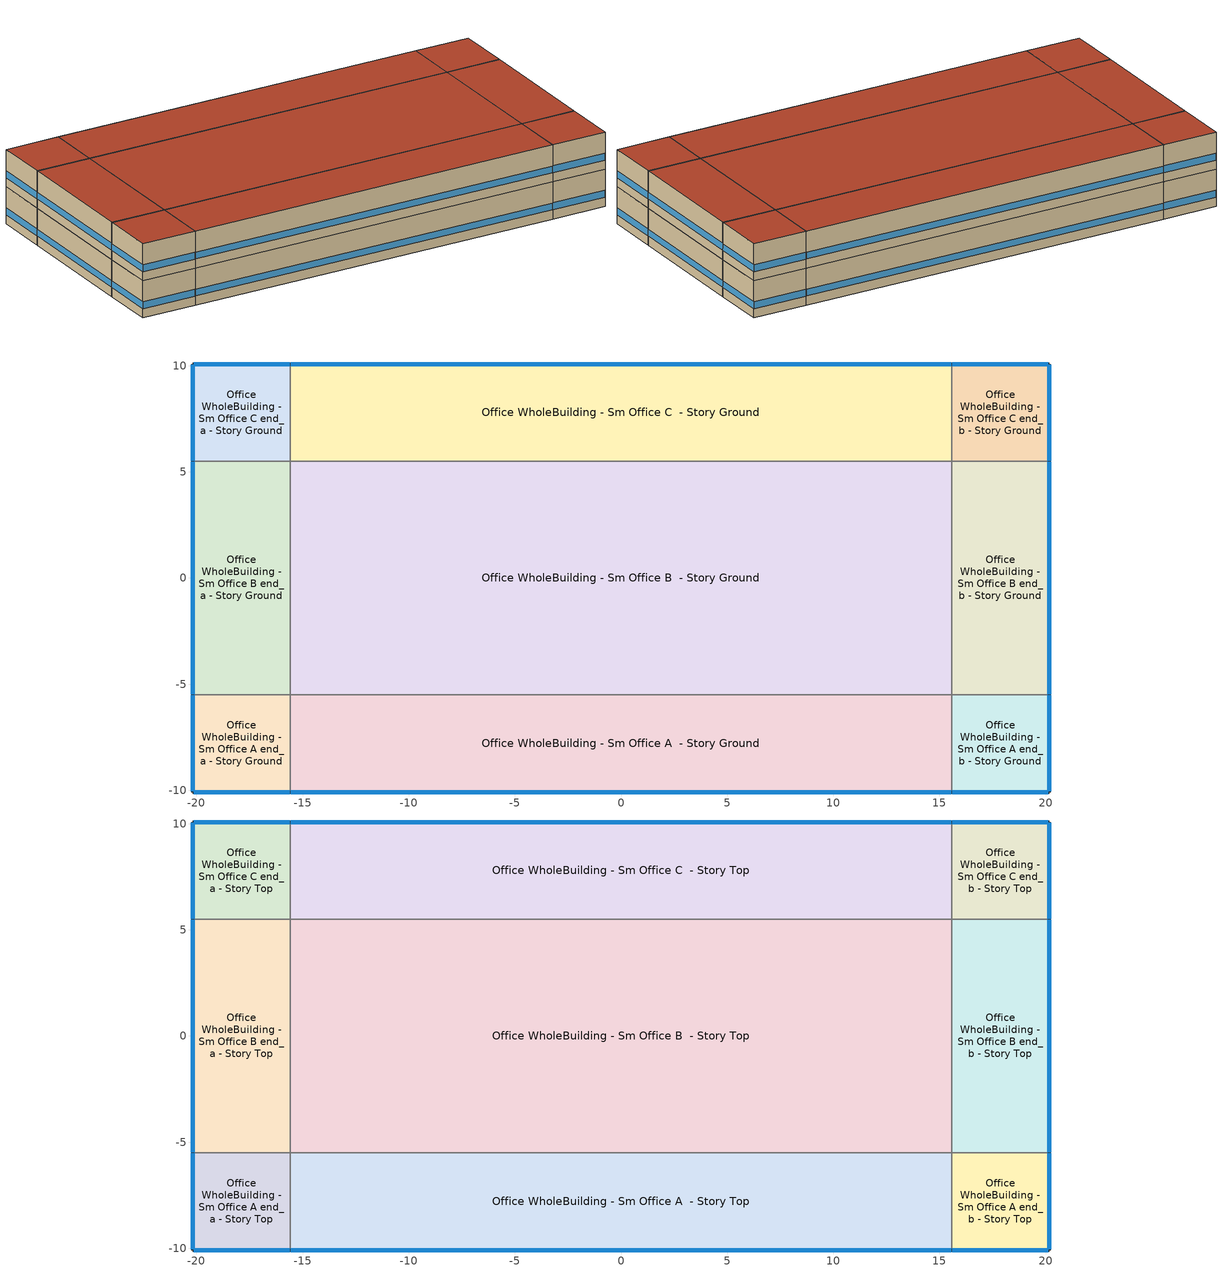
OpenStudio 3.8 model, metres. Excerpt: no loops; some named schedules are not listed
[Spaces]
Office WholeBuilding - Sm Office A end_a - Story Ground
 floor ground (Foundation F 126 Perim 914 Area 209): -20.16,-10.08 -20.16,-5.51 -15.59,-5.51 -15.59,-10.08 z0
 wall outside: -20.16,-5.51 -20.16,-10.08 -15.59,-10.08 z0:3.05
 wall to Office WholeBuilding - Sm Office B end_a - Story Ground: -15.59,-5.51 -20.16,-5.51 z0:3.05
 wall to Office WholeBuilding - Sm Office A  - Story Ground: -15.59,-10.08 -15.59,-5.51 z0:3.05
 window (Window U-0.91 SHGC 0.53): -20.16,-5.53 -20.16,-10.05 / -20.14,-10.08 -15.61,-10.08 z0.76:1.32
 ceiling adiabatic (Typical Interior Ceiling): -15.59,-10.08 -15.59,-5.51 -20.16,-5.51 -20.16,-10.08 z3.05
Office WholeBuilding - Sm Office B end_a - Story Ground
 floor ground (Foundation F 126 Perim 1102 Area 5037): -20.16,-5.51 -20.16,5.51 -15.59,5.51 -15.59,-5.51 z0
 wall outside: -20.16,5.51 -20.16,-5.51 z0:3.05
 wall to Office WholeBuilding - Sm Office C end_a - Story Ground: -15.59,5.51 -20.16,5.51 z0:3.05
 wall to Office WholeBuilding - Sm Office B  - Story Ground: -15.59,-5.51 -15.59,5.51 z0:3.05
 window (Window U-0.91 SHGC 0.53): -20.16,5.48 -20.16,-5.48 z0.76:1.31
 ceiling adiabatic (Typical Interior Ceiling): -15.59,-5.51 -15.59,5.51 -20.16,5.51 -20.16,-5.51 z3.05
Office WholeBuilding - Sm Office C end_a - Story Ground
 floor ground (Foundation F 126 Perim 914 Area 209): -20.16,5.51 -20.16,10.08 -15.59,10.08 -15.59,5.51 z0
 wall outside: -15.59,10.08 -20.16,10.08 -20.16,5.51 z0:3.05
 wall to Office WholeBuilding - Sm Office C  - Story Ground: -15.59,5.51 -15.59,10.08 z0:3.05
 window (Window U-0.91 SHGC 0.53): -20.16,10.05 -20.16,5.53 / -15.61,10.08 -20.14,10.08 z0.76:1.32
 ceiling adiabatic (Typical Interior Ceiling): -15.59,5.51 -15.59,10.08 -20.16,10.08 -20.16,5.51 z3.05
Office WholeBuilding - Sm Office A  - Story Ground
 floor ground (Foundation F 126 Perim 3118 Area 14254): -15.59,-10.08 -15.59,-5.51 15.59,-5.51 15.59,-10.08 z0
 wall outside: -15.59,-10.08 15.59,-10.08 z0:3.05
 wall to Office WholeBuilding - Sm Office B  - Story Ground: 15.59,-5.51 -15.59,-5.51 z0:3.05
 wall to Office WholeBuilding - Sm Office A end_b - Story Ground: 15.59,-10.08 15.59,-5.51 z0:3.05
 window (Window U-0.91 SHGC 0.53): -15.56,-10.08 15.56,-10.08 z0.76:1.31
 ceiling adiabatic (Typical Interior Ceiling): 15.59,-10.08 15.59,-5.51 -15.59,-5.51 -15.59,-10.08 z3.05
Office WholeBuilding - Sm Office B  - Story Ground
 floor ground (Foundation F 126 Perim 0 Area 34347): -15.59,-5.51 -15.59,5.51 15.59,5.51 15.59,-5.51 z0
 wall to Office WholeBuilding - Sm Office C  - Story Ground: 15.59,5.51 -15.59,5.51 z0:3.05
 wall to Office WholeBuilding - Sm Office B end_b - Story Ground: 15.59,-5.51 15.59,5.51 z0:3.05
 ceiling adiabatic (Typical Interior Ceiling): 15.59,-5.51 15.59,5.51 -15.59,5.51 -15.59,-5.51 z3.05
Office WholeBuilding - Sm Office C  - Story Ground
 floor ground (Foundation F 126 Perim 3118 Area 14254): -15.59,5.51 -15.59,10.08 15.59,10.08 15.59,5.51 z0
 wall outside: 15.59,10.08 -15.59,10.08 z0:3.05
 wall to Office WholeBuilding - Sm Office C end_b - Story Ground: 15.59,5.51 15.59,10.08 z0:3.05
 window (Window U-0.91 SHGC 0.53): 15.56,10.08 -15.56,10.08 z0.76:1.31
 ceiling adiabatic (Typical Interior Ceiling): 15.59,5.51 15.59,10.08 -15.59,10.08 -15.59,5.51 z3.05
Office WholeBuilding - Sm Office A end_b - Story Ground
 floor ground (Foundation F 126 Perim 914 Area 209): 15.59,-10.08 15.59,-5.51 20.16,-5.51 20.16,-10.08 z0
 wall outside: 15.59,-10.08 20.16,-10.08 20.16,-5.51 z0:3.05
 wall to Office WholeBuilding - Sm Office B end_b - Story Ground: 20.16,-5.51 15.59,-5.51 z0:3.05
 window (Window U-0.91 SHGC 0.53): 15.61,-10.08 20.14,-10.08 / 20.16,-10.05 20.16,-5.53 z0.76:1.32
 ceiling adiabatic (Typical Interior Ceiling): 20.16,-10.08 20.16,-5.51 15.59,-5.51 15.59,-10.08 z3.05
Office WholeBuilding - Sm Office B end_b - Story Ground
 floor ground (Foundation F 126 Perim 1102 Area 5037): 15.59,-5.51 15.59,5.51 20.16,5.51 20.16,-5.51 z0
 wall outside: 20.16,-5.51 20.16,5.51 z0:3.05
 wall to Office WholeBuilding - Sm Office C end_b - Story Ground: 20.16,5.51 15.59,5.51 z0:3.05
 window (Window U-0.91 SHGC 0.53): 20.16,-5.48 20.16,5.48 z0.76:1.31
 ceiling adiabatic (Typical Interior Ceiling): 20.16,-5.51 20.16,5.51 15.59,5.51 15.59,-5.51 z3.05
Office WholeBuilding - Sm Office C end_b - Story Ground
 floor ground (Foundation F 126 Perim 914 Area 209): 15.59,5.51 15.59,10.08 20.16,10.08 20.16,5.51 z0
 wall outside: 20.16,5.51 20.16,10.08 15.59,10.08 z0:3.05
 window (Window U-0.91 SHGC 0.53): 20.14,10.08 15.61,10.08 / 20.16,5.53 20.16,10.05 z0.76:1.32
 ceiling adiabatic (Typical Interior Ceiling): 20.16,5.51 20.16,10.08 15.59,10.08 15.59,5.51 z3.05
Office WholeBuilding - Sm Office A end_a - Story Top
 floor adiabatic (Typical Interior Floor): -20.16,-10.08 -20.16,-5.51 -15.59,-5.51 -15.59,-10.08 z3.05
 wall outside: -20.16,-5.51 -20.16,-10.08 -15.59,-10.08 z3.05:6.1
 wall to Office WholeBuilding - Sm Office B end_a - Story Top: -15.59,-5.51 -20.16,-5.51 z3.05:6.1
 wall to Office WholeBuilding - Sm Office A  - Story Top: -15.59,-10.08 -15.59,-5.51 z3.05:6.1
 window (Window U-0.91 SHGC 0.53): -20.16,-5.53 -20.16,-10.05 / -20.14,-10.08 -15.61,-10.08 z3.81:4.36
 roof outside: -15.59,-10.08 -15.59,-5.51 -20.16,-5.51 -20.16,-10.08 z6.1
Office WholeBuilding - Sm Office B end_a - Story Top
 floor adiabatic (Typical Interior Floor): -20.16,-5.51 -20.16,5.51 -15.59,5.51 -15.59,-5.51 z3.05
 wall outside: -20.16,5.51 -20.16,-5.51 z3.05:6.1
 wall to Office WholeBuilding - Sm Office C end_a - Story Top: -15.59,5.51 -20.16,5.51 z3.05:6.1
 wall to Office WholeBuilding - Sm Office B  - Story Top: -15.59,-5.51 -15.59,5.51 z3.05:6.1
 window (Window U-0.91 SHGC 0.53): -20.16,5.48 -20.16,-5.48 z3.81:4.36
 roof outside: -15.59,-5.51 -15.59,5.51 -20.16,5.51 -20.16,-5.51 z6.1
Office WholeBuilding - Sm Office C end_a - Story Top
 floor adiabatic (Typical Interior Floor): -20.16,5.51 -20.16,10.08 -15.59,10.08 -15.59,5.51 z3.05
 wall outside: -15.59,10.08 -20.16,10.08 -20.16,5.51 z3.05:6.1
 wall to Office WholeBuilding - Sm Office C  - Story Top: -15.59,5.51 -15.59,10.08 z3.05:6.1
 window (Window U-0.91 SHGC 0.53): -20.16,10.05 -20.16,5.53 / -15.61,10.08 -20.14,10.08 z3.81:4.36
 roof outside: -15.59,5.51 -15.59,10.08 -20.16,10.08 -20.16,5.51 z6.1
Office WholeBuilding - Sm Office A  - Story Top
 floor adiabatic (Typical Interior Floor): -15.59,-10.08 -15.59,-5.51 15.59,-5.51 15.59,-10.08 z3.05
 wall outside: -15.59,-10.08 15.59,-10.08 z3.05:6.1
 wall to Office WholeBuilding - Sm Office B  - Story Top: 15.59,-5.51 -15.59,-5.51 z3.05:6.1
 wall to Office WholeBuilding - Sm Office A end_b - Story Top: 15.59,-10.08 15.59,-5.51 z3.05:6.1
 window (Window U-0.91 SHGC 0.53): -15.56,-10.08 15.56,-10.08 z3.81:4.36
 roof outside: 15.59,-10.08 15.59,-5.51 -15.59,-5.51 -15.59,-10.08 z6.1
Office WholeBuilding - Sm Office B  - Story Top
 floor adiabatic (Typical Interior Floor): -15.59,-5.51 -15.59,5.51 15.59,5.51 15.59,-5.51 z3.05
 wall to Office WholeBuilding - Sm Office C  - Story Top: 15.59,5.51 -15.59,5.51 z3.05:6.1
 wall to Office WholeBuilding - Sm Office B end_b - Story Top: 15.59,-5.51 15.59,5.51 z3.05:6.1
 roof outside: 15.59,-5.51 15.59,5.51 -15.59,5.51 -15.59,-5.51 z6.1
Office WholeBuilding - Sm Office C  - Story Top
 floor adiabatic (Typical Interior Floor): -15.59,5.51 -15.59,10.08 15.59,10.08 15.59,5.51 z3.05
 wall outside: 15.59,10.08 -15.59,10.08 z3.05:6.1
 wall to Office WholeBuilding - Sm Office C end_b - Story Top: 15.59,5.51 15.59,10.08 z3.05:6.1
 window (Window U-0.91 SHGC 0.53): 15.56,10.08 -15.56,10.08 z3.81:4.36
 roof outside: 15.59,5.51 15.59,10.08 -15.59,10.08 -15.59,5.51 z6.1
Office WholeBuilding - Sm Office A end_b - Story Top
 floor adiabatic (Typical Interior Floor): 15.59,-10.08 15.59,-5.51 20.16,-5.51 20.16,-10.08 z3.05
 wall outside: 15.59,-10.08 20.16,-10.08 20.16,-5.51 z3.05:6.1
 wall to Office WholeBuilding - Sm Office B end_b - Story Top: 20.16,-5.51 15.59,-5.51 z3.05:6.1
 window (Window U-0.91 SHGC 0.53): 15.61,-10.08 20.14,-10.08 / 20.16,-10.05 20.16,-5.53 z3.81:4.36
 roof outside: 20.16,-10.08 20.16,-5.51 15.59,-5.51 15.59,-10.08 z6.1
Office WholeBuilding - Sm Office B end_b - Story Top
 floor adiabatic (Typical Interior Floor): 15.59,-5.51 15.59,5.51 20.16,5.51 20.16,-5.51 z3.05
 wall outside: 20.16,-5.51 20.16,5.51 z3.05:6.1
 wall to Office WholeBuilding - Sm Office C end_b - Story Top: 20.16,5.51 15.59,5.51 z3.05:6.1
 window (Window U-0.91 SHGC 0.53): 20.16,-5.48 20.16,5.48 z3.81:4.36
 roof outside: 20.16,-5.51 20.16,5.51 15.59,5.51 15.59,-5.51 z6.1
Office WholeBuilding - Sm Office C end_b - Story Top
 floor adiabatic (Typical Interior Floor): 15.59,5.51 15.59,10.08 20.16,10.08 20.16,5.51 z3.05
 wall outside: 20.16,5.51 20.16,10.08 15.59,10.08 z3.05:6.1
 window (Window U-0.91 SHGC 0.53): 20.14,10.08 15.61,10.08 / 20.16,5.53 20.16,10.05 z3.81:4.36
 roof outside: 20.16,5.51 20.16,10.08 15.59,10.08 15.59,5.51 z6.1
[Site]
Yellowstone Lake_WY_USA: Latitude {deg}=44.54; Longitude {deg}=-110.42; Time Zone {hr}=-7; Elevation {m}=2388; Terrain=City
[Site:WaterMainsTemperature]
Calculation Method=Correlation; Annual Average Outdoor Air Temperature {C}=0.254167; Maximum Difference In Monthly Average Outdoor Air Temperatures {deltaC}=24.53
[SizingPeriod:DesignDay] Daily Dry-Bulb Temperature Range {deltaC}=16.5; Barometric Pressure {Pa}=75739; Wind Speed {m/s}=2.4; Wind Direction {deg}=230; Rain Indicator=No; Snow Indicator=No; Day of Month=21; Month=7; Day Type=SummerDesignDay; Daylight Saving Time Indicator=No; Dry-Bulb Temperature Range Modifier Type=DefaultMultipliers; Solar Model Indicator=ASHRAETau; ASHRAE Clear Sky Optical Depth for Beam Irradiance=0.269; ASHRAE Clear Sky Optical Depth for Diffuse Irradiance=2.574
Name | Maximum Dry-Bulb Temperature {C} | Humidity Condition Type | Wetbulb or DewPoint at Maximum Dry-Bulb {C}
Yellowstone Lake Ann Clg .4% Condns DB=>MWB 1 | 24.9 | Wetbulb | 11.4
Yellowstone Lake Ann Clg .4% Condns WB=>MDB 1 | 20.7 | Wetbulb | 13.4
Yellowstone Lake Ann Clg 1% Condns DB=>MWB 1 | 23 | Wetbulb | 10.8
Yellowstone Lake Ann Clg 2% Condns DP=>MDB 1 | 14.1 | Dewpoint | 7.9
[ClimateZones]
Climate Zone Institution Name 1=ASHRAE; Climate Zone Document Name 1=ANSI/ASHRAE Standard 169; Climate Zone Document Year 1=2006; Climate Zone Value 1=ASHRAE 169-2013-7A
[Building]
ComStock DOE Ref Pre-1980|SmallOffice: North Axis {deg}=135; Default Construction Set=ComStock DOE Ref Pre-1980 - Office - ASHRAE 169-2013-7A; Default Schedule Set=Building Default Schedule Set; Standards Building Type=Office
[Site:GroundTemperature:FCfactorMethod]
January Ground Temperature {C}=5.4; February Ground Temperature {C}=-2; March Ground Temperature {C}=-14.6; April Ground Temperature {C}=-16.9; May Ground Temperature {C}=-11.5; June Ground Temperature {C}=-6.2; July Ground Temperature {C}=4; August Ground Temperature {C}=13.4; September Ground Temperature {C}=18; October Ground Temperature {C}=19.7; November Ground Temperature {C}=17.9; December Ground Temperature {C}=12.3
[Construction:FfactorGroundFloor] F-Factor {W/m-K}=1.26344
Name | Area {m2} | PerimeterExposed {m}
Foundation F 126 Perim 914 Area 209 | 20.9032 | 9.144
Foundation F 126 Perim 1102 Area 5037 | 50.368 | 11.0166
Foundation F 126 Perim 0 Area 34347 | 343.468 | 0
Foundation F 126 Perim 3118 Area 14254 | 142.542 | 31.1772
[DefaultConstructionSet]
ComStock DOE Ref Pre-1980 - Office - ASHRAE 169-2013-7A: Default Exterior Surface Constructions=Default Surface Constructions 1; Default Interior Surface Constructions=Default Surface Constructions 2; Default Ground Contact Surface Constructions=Default Surface Constructions 3; Default Exterior SubSurface Constructions=Default Sub Surface Constructions 1; Default Interior SubSurface Constructions=Default Sub Surface Constructions 2; Interior Partition Construction=Typical Interior Partition
[DefaultSurfaceConstructions]
Name | Floor Construction | Wall Construction | Roof Ceiling Construction
Default Surface Constructions 1 | Typical Insulated Exterior Mass Floor | Typical Insulated Steel Framed Exterior Wall R-7.35 | Typical IEAD Roof R-16.67
Default Surface Constructions 2 | Typical Interior Floor | Typical Interior Wall | Typical Interior Ceiling
Default Surface Constructions 3 | Typical Insulated Carpeted 6in Slab Floor | Typical Insulated Basement Mass Wall
[Construction]
Typical Insulated Exterior Mass Floor: 4 in. Normalweight Concrete Floor, Typical Carpet Pad
Typical IEAD Roof R-16.67: Roof Membrane, Typical Insulation R-15.55, Metal Roof Surface
Typical Interior Floor: 100mm Normalweight concrete floor, CP02 CARPET PAD
Typical Interior Wall: G01 13mm gypsum board, G01 13mm gypsum board
Typical Interior Ceiling: CP02 CARPET PAD, 100mm Normalweight concrete floor
Typical Insulated Carpeted 6in Slab Floor: 6 in. Normalweight Concrete Floor, Typical Carpet Pad
Typical Insulated Basement Mass Wall: 8 in. Concrete Block Basement Wall
U 0.62 SHGC 0.41 Simple Glazing Window U-0.62 SHGC 0.41: U 0.62 SHGC 0.41 Simple Glazing U-0.62 SHGC 0.41
U 0.62 SHGC 0.41 Simple Glazing Window U-0.62 SHGC 0.41 1: U 0.62 SHGC 0.41 Simple Glazing U-0.62 SHGC 0.41 1
Typical Insulated Metal Door: F08 Metal surface, Typical Insulation R-5.17
U 0.88 SHGC 0.16 Sgl Ref-A-L Clr 6mm: REF A CLEAR LO 6MM
Typical Overhead Door: Typical Insulation R-5.17
Typical Interior Window: Clear 3mm
Typical Interior Door; Typical Interior Partition: G05 25mm wood
Typical Insulated Steel Framed Exterior Wall R-7.35: 25mm Stucco, 5/8 in. Gypsum Board, Typical Insulation R-5.17, 5/8 in. Gypsum Board
InteriorFurnishings 1: Std Wood 6inch 1
Window U-0.91 SHGC 0.53: Simple Glazing Single - No LowE - Tinted/Reflective - Wood
[Material] Thermal Absorptance=0.9
Name | Roughness | Thickness {m} | Conductivity {W/m-K} | Density {kg/m3} | Specific Heat {J/kg-K} | Solar Absorptance | Visible Absorptance
4 in. Normalweight Concrete Floor | MediumRough | 0.1016 | 2.31 | 2322 | 832 | 0.7 | 0.7
Roof Membrane | VeryRough | 0.0095 | 0.16 | 1121.29 | 1460 | 0.7 | 0.7
Metal Roof Surface; F08 Metal surface | Smooth | 0.0008 | 45.28 | 7824 | 500 | 0.7 | 0.7
100mm Normalweight concrete floor | MediumRough | 0.1016 | 2.31045 | 2322 | 832.557 | 0.7 | 0.7
G01 13mm gypsum board | Smooth | 0.0127 | 0.160031 | 800.001 | 1090.73 | 0.7 | 0.5
6 in. Normalweight Concrete Floor | MediumRough | 0.1524 | 2.31 | 2322 | 832 | 0.7 | 0.7
8 in. Concrete Block Basement Wall | MediumRough | 0.2032 | 1.326 | 1842 | 912 | 0.7 | 0.7
G05 25mm wood | MediumSmooth | 0.0254 | 0.15 | 608 | 1630 | 0.5 | 0.5
25mm Stucco | Smooth | 0.0254 | 0.72 | 1856 | 840 | 0.7 | 0.7
5/8 in. Gypsum Board | MediumSmooth | 0.0159 | 0.16 | 800 | 1090 | 0.7 | 0.7
Std Wood 6inch 1 | MediumSmooth | 0.15 | 0.12 | 540 | 1210 | 0.7 | 0.7
[Material:NoMass] Roughness=Smooth; Thermal Absorptance=0.9; Solar Absorptance=0.7
Name | Thermal Resistance {m2-K/W} | Visible Absorptance
Typical Carpet Pad; CP02 CARPET PAD | 0.21648 | 0.8
Typical Insulation R-15.55 | 2.73841 | 0.7
Typical Insulation R-5.17 | 0.911206 | 0.7
[DefaultSubSurfaceConstructions]
Name | Fixed Window Construction | Operable Window Construction | Door Construction | Glass Door Construction | Overhead Door Construction | Tubular Daylight Dome Construction | Tubular Daylight Diffuser Construction
Default Sub Surface Constructions 1 | U 0.62 SHGC 0.41 Simple Glazing Window U-0.62 SHGC 0.41 | U 0.62 SHGC 0.41 Simple Glazing Window U-0.62 SHGC 0.41 1 | Typical Insulated Metal Door | U 0.88 SHGC 0.16 Sgl Ref-A-L Clr 6mm | Typical Overhead Door | Typical Interior Window | Typical Interior Window
Default Sub Surface Constructions 2 | Typical Interior Window | Typical Interior Window | Typical Interior Door
[WindowMaterial:SimpleGlazingSystem]
Name | U-Factor {W/m2-K} | Solar Heat Gain Coefficient | Visible Transmittance
U 0.62 SHGC 0.41 Simple Glazing U-0.62 SHGC 0.41; U 0.62 SHGC 0.41 Simple Glazing U-0.62 SHGC 0.41 1 | 3.52052 | 0.41 | 0.32
Simple Glazing Single - No LowE - Tinted/Reflective - Wood | 5.16722 | 0.525 | 0.436
[WindowMaterial:Glazing] Optical Data Type=SpectralAverage; Infrared Transmittance at Normal Incidence=0; Front Side Infrared Hemispherical Emissivity=0.84; Conductivity {W/m-K}=0.9; Dirt Correction Factor for Solar and Visible Transmittance=1; Solar Diffusing=No
Name | Thickness {m} | Solar Transmittance at Normal Incidence | Front Side Solar Reflectance at Normal Incidence | Back Side Solar Reflectance at Normal Incidence | Visible Transmittance at Normal Incidence | Front Side Visible Reflectance at Normal Incidence | Back Side Visible Reflectance at Normal Incidence | Back Side Infrared Hemispherical Emissivity
REF A CLEAR LO 6MM | 0.006 | 0.066 | 0.341 | 0.493 | 0.08 | 0.41 | 0.37 | 0.4
Clear 3mm | 0.003 | 0.837 | 0.075 | 0.075 | 0.898 | 0.081 | 0.081 | 0.84
[SpaceType]
Office WholeBuilding - Sm Office - ComStock DOE Ref Pre-1980: Default Schedule Set=Office WholeBuilding - Sm Office Schedule Set; Design Specification Outdoor Air Object=Office WholeBuilding - Sm Office Ventilation; Standards Building Type=Office; Standards Space Type=WholeBuilding - Sm Office
[BuildingStory] Nominal Floor to Floor Height {m}=3.048
Name | Nominal Z Coordinate {m}
Story Ground | 0
Story Top | 3.048
[Space] Space Type=Office WholeBuilding - Sm Office - ComStock DOE Ref Pre-1980
Name | Building Story | Thermal Zone
Office WholeBuilding - Sm Office A end_a - Story Ground | Story Ground | Zone Office WholeBuilding - Sm Office A end_a - Story Ground
Office WholeBuilding - Sm Office B end_a - Story Ground | Story Ground | Zone Office WholeBuilding - Sm Office B end_a - Story Ground
Office WholeBuilding - Sm Office C end_a - Story Ground | Story Ground | Zone Office WholeBuilding - Sm Office C end_a - Story Ground
Office WholeBuilding - Sm Office A  - Story Ground | Story Ground | Zone Office WholeBuilding - Sm Office A  - Story Ground
Office WholeBuilding - Sm Office B  - Story Ground | Story Ground | Zone Office WholeBuilding - Sm Office B  - Story Ground
Office WholeBuilding - Sm Office C  - Story Ground | Story Ground | Zone Office WholeBuilding - Sm Office C  - Story Ground
Office WholeBuilding - Sm Office A end_b - Story Ground | Story Ground | Zone Office WholeBuilding - Sm Office A end_b - Story Ground
Office WholeBuilding - Sm Office B end_b - Story Ground | Story Ground | Zone Office WholeBuilding - Sm Office B end_b - Story Ground
Office WholeBuilding - Sm Office C end_b - Story Ground | Story Ground | Zone Office WholeBuilding - Sm Office C end_b - Story Ground
Office WholeBuilding - Sm Office A end_a - Story Top | Story Top | Zone Office WholeBuilding - Sm Office A end_a - Story Top
Office WholeBuilding - Sm Office B end_a - Story Top | Story Top | Zone Office WholeBuilding - Sm Office B end_a - Story Top
Office WholeBuilding - Sm Office C end_a - Story Top | Story Top | Zone Office WholeBuilding - Sm Office C end_a - Story Top
Office WholeBuilding - Sm Office A  - Story Top | Story Top | Zone Office WholeBuilding - Sm Office A  - Story Top
Office WholeBuilding - Sm Office B  - Story Top | Story Top | Zone Office WholeBuilding - Sm Office B  - Story Top
Office WholeBuilding - Sm Office C  - Story Top | Story Top | Zone Office WholeBuilding - Sm Office C  - Story Top
Office WholeBuilding - Sm Office A end_b - Story Top | Story Top | Zone Office WholeBuilding - Sm Office A end_b - Story Top
Office WholeBuilding - Sm Office B end_b - Story Top | Story Top | Zone Office WholeBuilding - Sm Office B end_b - Story Top
Office WholeBuilding - Sm Office C end_b - Story Top | Story Top | Zone Office WholeBuilding - Sm Office C end_b - Story Top
[ThermalZone] Multiplier=1; Use Ideal Air Loads=No
Name | Thermostat
Zone Office WholeBuilding - Sm Office A end_a - Story Ground | Office WholeBuilding - Sm Office - ComStock DOE Ref Pre-1980 Thermostat 2
Zone Office WholeBuilding - Sm Office B end_a - Story Ground | Office WholeBuilding - Sm Office - ComStock DOE Ref Pre-1980 Thermostat 8
Zone Office WholeBuilding - Sm Office C end_a - Story Ground | Office WholeBuilding - Sm Office - ComStock DOE Ref Pre-1980 Thermostat 14
Zone Office WholeBuilding - Sm Office A  - Story Ground | Office WholeBuilding - Sm Office - ComStock DOE Ref Pre-1980 Thermostat
Zone Office WholeBuilding - Sm Office B  - Story Ground | Office WholeBuilding - Sm Office - ComStock DOE Ref Pre-1980 Thermostat 6
Zone Office WholeBuilding - Sm Office C  - Story Ground | Office WholeBuilding - Sm Office - ComStock DOE Ref Pre-1980 Thermostat 12
Zone Office WholeBuilding - Sm Office A end_b - Story Ground | Office WholeBuilding - Sm Office - ComStock DOE Ref Pre-1980 Thermostat 4
Zone Office WholeBuilding - Sm Office B end_b - Story Ground | Office WholeBuilding - Sm Office - ComStock DOE Ref Pre-1980 Thermostat 10
Zone Office WholeBuilding - Sm Office C end_b - Story Ground | Office WholeBuilding - Sm Office - ComStock DOE Ref Pre-1980 Thermostat 16
Zone Office WholeBuilding - Sm Office A end_a - Story Top | Office WholeBuilding - Sm Office - ComStock DOE Ref Pre-1980 Thermostat 3
Zone Office WholeBuilding - Sm Office B end_a - Story Top | Office WholeBuilding - Sm Office - ComStock DOE Ref Pre-1980 Thermostat 9
Zone Office WholeBuilding - Sm Office C end_a - Story Top | Office WholeBuilding - Sm Office - ComStock DOE Ref Pre-1980 Thermostat 15
Zone Office WholeBuilding - Sm Office A  - Story Top | Office WholeBuilding - Sm Office - ComStock DOE Ref Pre-1980 Thermostat 1
Zone Office WholeBuilding - Sm Office B  - Story Top | Office WholeBuilding - Sm Office - ComStock DOE Ref Pre-1980 Thermostat 7
Zone Office WholeBuilding - Sm Office C  - Story Top | Office WholeBuilding - Sm Office - ComStock DOE Ref Pre-1980 Thermostat 13
Zone Office WholeBuilding - Sm Office A end_b - Story Top | Office WholeBuilding - Sm Office - ComStock DOE Ref Pre-1980 Thermostat 5
Zone Office WholeBuilding - Sm Office B end_b - Story Top | Office WholeBuilding - Sm Office - ComStock DOE Ref Pre-1980 Thermostat 11
Zone Office WholeBuilding - Sm Office C end_b - Story Top | Office WholeBuilding - Sm Office - ComStock DOE Ref Pre-1980 Thermostat 17
[People:Definition]
Office WholeBuilding - Sm Office People Definition: Number of People Calculation Method=People/Area; People per Space Floor Area {person/m2}=0.0538196; Fraction Radiant=0.3
[People]
Office WholeBuilding - Sm Office People: People Definition=Office WholeBuilding - Sm Office People Definition; Space or SpaceType=Office WholeBuilding - Sm Office - ComStock DOE Ref Pre-1980; Work Efficiency Schedule=Work Efficiency Schedule; Clothing Insulation Schedule=Clothing Schedule; Air Velocity Schedule=Air Velocity Schedule; Multiplier=1
[Lights:Definition] Design Level Calculation Method=Watts/Area; Fraction Visible=0.2; Return Air Fraction=0
Name | Watts per Space Floor Area {W/m2} | Fraction Radiant
Office WholeBuilding - Sm Office - ComStock DOE Ref Pre-1980 General Lights Definition | 4.61388 | 0.365
Office WholeBuilding - Sm Office - ComStock DOE Ref Pre-1980 Wall Wash Lights Definition | 1.07152 | 0.165
[ElectricEquipment:Definition] Fraction Latent=0
Name | Design Level Calculation Method | Watts per Space Floor Area {W/m2} | Fraction Radiant | Fraction Lost | Design Level {W}
Office WholeBuilding - Sm Office Elec Equip Definition | Watts/Area | 10.7639 | 0.5 | 0
Elevator Lift Motor | EquipmentLevel |  | 0 | 1 | 14610
[ElectricEquipment]
Name | Electric Equipment Definition | Space or SpaceType | Schedule | Multiplier
Office WholeBuilding - Sm Office Elec Equip | Office WholeBuilding - Sm Office Elec Equip Definition | Office WholeBuilding - Sm Office - ComStock DOE Ref Pre-1980 | Office BLDG_EQUIP_EndUseData BPR Adjusted
2 Elevator Lift Motors | Elevator Lift Motor | Office WholeBuilding - Sm Office B  - Story Ground | Elevator Schedule 1 | 2
[DesignSpecification:OutdoorAir]
Office WholeBuilding - Sm Office Ventilation: Outdoor Air Method=Sum; Outdoor Air Flow per Person {m3/s-person}=0.00943895
[DefaultScheduleSet]
Name | Number of People Schedule | People Activity Level Schedule | Lighting Schedule | Electric Equipment Schedule | Infiltration Schedule | Hours of Operation Schedule
Office WholeBuilding - Sm Office Schedule Set | Small Office Bldg Occ | Small Office Activity | Office BLDG_LIGHT_EndUseData | Office BLDG_EQUIP_EndUseData | Small Office Infil Quarter On
Building Default Schedule Set |  |  |  |  |  | Building Hours of Operation NonResidential
[Exterior:Lights:Definition]
Name | Design Level {W}
Parking Areas and Drives Def (W/ft^2) | 0.0497494
Building Facades Def (W/ft^2) | 0.25
Main Entries Def (W/ft) | 30
Other Doors Def (W/ft) | 25
[Exterior:Lights] Schedule=Always On Discrete; Control Option=AstronomicalClock
Name | Exterior Lights Definition | Multiplier
Parking Areas and Drives | Parking Areas and Drives Def (W/ft^2) | 28350
Building Facades | Building Facades Def (W/ft^2) | 3968.63
Main Entries | Main Entries Def (W/ft) | 14
Other Doors | Other Doors Def (W/ft) | 7
[ThermostatSetpoint:DualSetpoint] Heating Setpoint Temperature Schedule=Small Office HtgSetp; Cooling Setpoint Temperature Schedule=Small Office ClgSetp
Office WholeBuilding - Sm Office - ComStock DOE Ref Pre-1980 Thermostat; Office WholeBuilding - Sm Office - ComStock DOE Ref Pre-1980 Thermostat 1; Office WholeBuilding - Sm Office - ComStock DOE Ref Pre-1980 Thermostat 2; Office WholeBuilding - Sm Office - ComStock DOE Ref Pre-1980 Thermostat 3; Office WholeBuilding - Sm Office - ComStock DOE Ref Pre-1980 Thermostat 4; Office WholeBuilding - Sm Office - ComStock DOE Ref Pre-1980 Thermostat 5; Office WholeBuilding - Sm Office - ComStock DOE Ref Pre-1980 Thermostat 6; Office WholeBuilding - Sm Office - ComStock DOE Ref Pre-1980 Thermostat 7; Office WholeBuilding - Sm Office - ComStock DOE Ref Pre-1980 Thermostat 8; Office WholeBuilding - Sm Office - ComStock DOE Ref Pre-1980 Thermostat 9; Office WholeBuilding - Sm Office - ComStock DOE Ref Pre-1980 Thermostat 10; Office WholeBuilding - Sm Office - ComStock DOE Ref Pre-1980 Thermostat 11; Office WholeBuilding - Sm Office - ComStock DOE Ref Pre-1980 Thermostat 12; Office WholeBuilding - Sm Office - ComStock DOE Ref Pre-1980 Thermostat 13; Office WholeBuilding - Sm Office - ComStock DOE Ref Pre-1980 Thermostat 14; Office WholeBuilding - Sm Office - ComStock DOE Ref Pre-1980 Thermostat 15; Office WholeBuilding - Sm Office - ComStock DOE Ref Pre-1980 Thermostat 16; Office WholeBuilding - Sm Office - ComStock DOE Ref Pre-1980 Thermostat 17
[InternalMass:Definition]
Internal Mass Definition 2: Construction=InteriorFurnishings 1; Design Level Calculation Method=SurfaceArea/Area; Surface Area per Space Floor Area=2
[InternalMass] Internal Mass Definition=Internal Mass Definition 2; Multiplier=1
Name | Space or SpaceType
Office WholeBuilding - Sm Office C end_b - Story Top Mass | Office WholeBuilding - Sm Office C end_b - Story Top
Office WholeBuilding - Sm Office B end_b - Story Top Mass | Office WholeBuilding - Sm Office B end_b - Story Top
Office WholeBuilding - Sm Office A end_b - Story Top Mass | Office WholeBuilding - Sm Office A end_b - Story Top
Office WholeBuilding - Sm Office C  - Story Top Mass | Office WholeBuilding - Sm Office C  - Story Top
Office WholeBuilding - Sm Office B  - Story Top Mass | Office WholeBuilding - Sm Office B  - Story Top
Office WholeBuilding - Sm Office A end_a - Story Ground Mass | Office WholeBuilding - Sm Office A end_a - Story Ground
Office WholeBuilding - Sm Office C end_a - Story Top Mass | Office WholeBuilding - Sm Office C end_a - Story Top
Office WholeBuilding - Sm Office B end_a - Story Ground Mass | Office WholeBuilding - Sm Office B end_a - Story Ground
Office WholeBuilding - Sm Office C end_a - Story Ground Mass | Office WholeBuilding - Sm Office C end_a - Story Ground
Office WholeBuilding - Sm Office A end_a - Story Top Mass | Office WholeBuilding - Sm Office A end_a - Story Top
Office WholeBuilding - Sm Office B  - Story Ground Mass | Office WholeBuilding - Sm Office B  - Story Ground
Office WholeBuilding - Sm Office A  - Story Ground Mass | Office WholeBuilding - Sm Office A  - Story Ground
Office WholeBuilding - Sm Office C end_b - Story Ground Mass | Office WholeBuilding - Sm Office C end_b - Story Ground
Office WholeBuilding - Sm Office C  - Story Ground Mass | Office WholeBuilding - Sm Office C  - Story Ground
Office WholeBuilding - Sm Office A end_b - Story Ground Mass | Office WholeBuilding - Sm Office A end_b - Story Ground
Office WholeBuilding - Sm Office B end_a - Story Top Mass | Office WholeBuilding - Sm Office B end_a - Story Top
Office WholeBuilding - Sm Office B end_b - Story Ground Mass | Office WholeBuilding - Sm Office B end_b - Story Ground
Office WholeBuilding - Sm Office A  - Story Top Mass | Office WholeBuilding - Sm Office A  - Story Top
[Lights] Space or SpaceType=Office WholeBuilding - Sm Office - ComStock DOE Ref Pre-1980; Schedule=Office BLDG_LIGHT_EndUseData BPR Adjusted; Fraction Replaceable=1
Name | Lights Definition
Office WholeBuilding - Sm Office - ComStock DOE Ref Pre-1980 General Lighting | Office WholeBuilding - Sm Office - ComStock DOE Ref Pre-1980 General Lights Definition
Office WholeBuilding - Sm Office - ComStock DOE Ref Pre-1980 Wall Wash Lighting | Office WholeBuilding - Sm Office - ComStock DOE Ref Pre-1980 Wall Wash Lights Definition
[SpaceInfiltration:DesignFlowRate] Design Flow Rate Calculation Method=Flow/ExteriorArea; Flow per Exterior Surface Area {m3/s-m2}=0.00144649; Velocity Term Coefficient=0
Name | Space or SpaceType | Schedule | Constant Term Coefficient | Temperature Term Coefficient | Velocity Squared Term Coefficient
Office WholeBuilding - Sm Office C end_b - Story Top HVAC On Infiltration | Office WholeBuilding - Sm Office C end_b - Story Top | Infiltration HVAC On Schedule | 0.0488 | 0.0076 | 0.092
Office WholeBuilding - Sm Office C end_b - Story Top HVAC Off Infiltration | Office WholeBuilding - Sm Office C end_b - Story Top | Infiltration HVAC Off Schedule | 0 | 0.0152 | 0.0947
Office WholeBuilding - Sm Office B end_b - Story Top HVAC On Infiltration | Office WholeBuilding - Sm Office B end_b - Story Top | Infiltration HVAC On Schedule | 0.0488 | 0.0076 | 0.092
Office WholeBuilding - Sm Office B end_b - Story Top HVAC Off Infiltration | Office WholeBuilding - Sm Office B end_b - Story Top | Infiltration HVAC Off Schedule | 0 | 0.0152 | 0.0947
Office WholeBuilding - Sm Office A end_b - Story Top HVAC On Infiltration | Office WholeBuilding - Sm Office A end_b - Story Top | Infiltration HVAC On Schedule | 0.0488 | 0.0076 | 0.092
Office WholeBuilding - Sm Office A end_b - Story Top HVAC Off Infiltration | Office WholeBuilding - Sm Office A end_b - Story Top | Infiltration HVAC Off Schedule | 0 | 0.0152 | 0.0947
Office WholeBuilding - Sm Office C  - Story Top HVAC On Infiltration | Office WholeBuilding - Sm Office C  - Story Top | Infiltration HVAC On Schedule | 0.0488 | 0.0076 | 0.092
Office WholeBuilding - Sm Office C  - Story Top HVAC Off Infiltration | Office WholeBuilding - Sm Office C  - Story Top | Infiltration HVAC Off Schedule | 0 | 0.0152 | 0.0947
Office WholeBuilding - Sm Office B  - Story Top HVAC On Infiltration | Office WholeBuilding - Sm Office B  - Story Top | Infiltration HVAC On Schedule | 0.0488 | 0.0076 | 0.092
Office WholeBuilding - Sm Office B  - Story Top HVAC Off Infiltration | Office WholeBuilding - Sm Office B  - Story Top | Infiltration HVAC Off Schedule | 0 | 0.0152 | 0.0947
Office WholeBuilding - Sm Office A end_a - Story Ground HVAC On Infiltration | Office WholeBuilding - Sm Office A end_a - Story Ground | Infiltration HVAC On Schedule | 0.0488 | 0.0076 | 0.092
Office WholeBuilding - Sm Office A end_a - Story Ground HVAC Off Infiltration | Office WholeBuilding - Sm Office A end_a - Story Ground | Infiltration HVAC Off Schedule | 0 | 0.0152 | 0.0947
Office WholeBuilding - Sm Office C end_a - Story Top HVAC On Infiltration | Office WholeBuilding - Sm Office C end_a - Story Top | Infiltration HVAC On Schedule | 0.0488 | 0.0076 | 0.092
Office WholeBuilding - Sm Office C end_a - Story Top HVAC Off Infiltration | Office WholeBuilding - Sm Office C end_a - Story Top | Infiltration HVAC Off Schedule | 0 | 0.0152 | 0.0947
Office WholeBuilding - Sm Office B end_a - Story Ground HVAC On Infiltration | Office WholeBuilding - Sm Office B end_a - Story Ground | Infiltration HVAC On Schedule | 0.0488 | 0.0076 | 0.092
Office WholeBuilding - Sm Office B end_a - Story Ground HVAC Off Infiltration | Office WholeBuilding - Sm Office B end_a - Story Ground | Infiltration HVAC Off Schedule | 0 | 0.0152 | 0.0947
Office WholeBuilding - Sm Office C end_a - Story Ground HVAC On Infiltration | Office WholeBuilding - Sm Office C end_a - Story Ground | Infiltration HVAC On Schedule | 0.0488 | 0.0076 | 0.092
Office WholeBuilding - Sm Office C end_a - Story Ground HVAC Off Infiltration | Office WholeBuilding - Sm Office C end_a - Story Ground | Infiltration HVAC Off Schedule | 0 | 0.0152 | 0.0947
Office WholeBuilding - Sm Office A end_a - Story Top HVAC On Infiltration | Office WholeBuilding - Sm Office A end_a - Story Top | Infiltration HVAC On Schedule | 0.0488 | 0.0076 | 0.092
Office WholeBuilding - Sm Office A end_a - Story Top HVAC Off Infiltration | Office WholeBuilding - Sm Office A end_a - Story Top | Infiltration HVAC Off Schedule | 0 | 0.0152 | 0.0947
Office WholeBuilding - Sm Office A  - Story Ground HVAC On Infiltration | Office WholeBuilding - Sm Office A  - Story Ground | Infiltration HVAC On Schedule | 0.0488 | 0.0076 | 0.092
Office WholeBuilding - Sm Office A  - Story Ground HVAC Off Infiltration | Office WholeBuilding - Sm Office A  - Story Ground | Infiltration HVAC Off Schedule | 0 | 0.0152 | 0.0947
Office WholeBuilding - Sm Office C end_b - Story Ground HVAC On Infiltration | Office WholeBuilding - Sm Office C end_b - Story Ground | Infiltration HVAC On Schedule | 0.0488 | 0.0076 | 0.092
Office WholeBuilding - Sm Office C end_b - Story Ground HVAC Off Infiltration | Office WholeBuilding - Sm Office C end_b - Story Ground | Infiltration HVAC Off Schedule | 0 | 0.0152 | 0.0947
Office WholeBuilding - Sm Office C  - Story Ground HVAC On Infiltration | Office WholeBuilding - Sm Office C  - Story Ground | Infiltration HVAC On Schedule | 0.0488 | 0.0076 | 0.092
Office WholeBuilding - Sm Office C  - Story Ground HVAC Off Infiltration | Office WholeBuilding - Sm Office C  - Story Ground | Infiltration HVAC Off Schedule | 0 | 0.0152 | 0.0947
Office WholeBuilding - Sm Office A end_b - Story Ground HVAC On Infiltration | Office WholeBuilding - Sm Office A end_b - Story Ground | Infiltration HVAC On Schedule | 0.0488 | 0.0076 | 0.092
Office WholeBuilding - Sm Office A end_b - Story Ground HVAC Off Infiltration | Office WholeBuilding - Sm Office A end_b - Story Ground | Infiltration HVAC Off Schedule | 0 | 0.0152 | 0.0947
Office WholeBuilding - Sm Office B end_a - Story Top HVAC On Infiltration | Office WholeBuilding - Sm Office B end_a - Story Top | Infiltration HVAC On Schedule | 0.0488 | 0.0076 | 0.092
Office WholeBuilding - Sm Office B end_a - Story Top HVAC Off Infiltration | Office WholeBuilding - Sm Office B end_a - Story Top | Infiltration HVAC Off Schedule | 0 | 0.0152 | 0.0947
Office WholeBuilding - Sm Office B end_b - Story Ground HVAC On Infiltration | Office WholeBuilding - Sm Office B end_b - Story Ground | Infiltration HVAC On Schedule | 0.0488 | 0.0076 | 0.092
Office WholeBuilding - Sm Office B end_b - Story Ground HVAC Off Infiltration | Office WholeBuilding - Sm Office B end_b - Story Ground | Infiltration HVAC Off Schedule | 0 | 0.0152 | 0.0947
Office WholeBuilding - Sm Office A  - Story Top HVAC On Infiltration | Office WholeBuilding - Sm Office A  - Story Top | Infiltration HVAC On Schedule | 0.0488 | 0.0076 | 0.092
Office WholeBuilding - Sm Office A  - Story Top HVAC Off Infiltration | Office WholeBuilding - Sm Office A  - Story Top | Infiltration HVAC Off Schedule | 0 | 0.0152 | 0.0947
[Schedule:Ruleset]
Name | Default Day Schedule | Summer Design Day Schedule | Winter Design Day Schedule
Clothing Schedule | Clothing Schedule Default Winter Clothes
Air Velocity Schedule | Air Velocity Schedule Default
Work Efficiency Schedule | Work Efficiency Schedule Default
Small Office Bldg Occ | Small Office Bldg Occ Default | Small Office Bldg Occ Summer Design Day | Small Office Bldg Occ Winter Design Day
Small Office Activity | Small Office Activity Default | Small Office Activity Summer Design Day | Small Office Activity Winter Design Day
Office BLDG_LIGHT_EndUseData | Office BLDG_LIGHT_EndUseData Default | Office BLDG_LIGHT_EndUseData Summer Design Day | Office BLDG_LIGHT_EndUseData Winter Design Day
Office BLDG_EQUIP_EndUseData | Office BLDG_EQUIP_EndUseData Default | Office BLDG_EQUIP_EndUseData Summer Design Day | Office BLDG_EQUIP_EndUseData Winter Design Day
Small Office Infil Quarter On | Small Office Infil Quarter On Default | Small Office Infil Quarter On Summer Design Day | Small Office Infil Quarter On Winter Design Day
Elevator Schedule 1 | 18 space(s) Occ Sch Default 1 | 18 space(s) Occ Sch Summer Design Day 1 | 18 space(s) Occ Sch Winter Design Day 1
Small Office HtgSetp | Small Office HtgSetp Default | Schedule Day 5 | Schedule Day 6
Small Office ClgSetp | Small Office ClgSetp Default | Schedule Day 2 | Schedule Day 3
Building Hours of Operation NonResidential | Building Hours of Operation NonResidential Default | Building Hours of Operation NonResidential Summer Design Day | Building Hours of Operation NonResidential Winter Design Day
Office BLDG_LIGHT_EndUseData BPR Adjusted | Office BLDG_LIGHT_EndUseData Default 1 | Office BLDG_LIGHT_EndUseData Summer Design Day 1 | Office BLDG_LIGHT_EndUseData Winter Design Day 1
Office BLDG_EQUIP_EndUseData BPR Adjusted | Office BLDG_EQUIP_EndUseData Default 1 | Office BLDG_EQUIP_EndUseData Summer Design Day 1 | Office BLDG_EQUIP_EndUseData Winter Design Day 1
[Schedule:Day]
Small Office Bldg Occ Default: Average, 0, 15, 0.025, 0, 30, 0.0229167, 0, 45, 0.0208333, 1, 0, 0.01875, 1, 15, 0.0166667, 1, 30, 0.0145833, 1, 45, 0.0125, 2, 0, 0.0104167, 2, 15, 0.00833333, 2, 30, 0.00625, 2, 45, 0.00416667, 3, 0, 0.00208333, 3, 15, 0, 6, 45, 0, 7, 0, 0.025, 7, 15, 0.05, 7, 30, 0.075, 7, 45, 0.1, 8, 0, 0.125, 8, 15, 0.15, 8, 30, 0.175, 8, 45, 0.2, 9, 0, 0.3875, 9, 15, 0.575, 9, 30, 0.7625, 9, 45, 0.95, 11, 45, 0.95, 12, 0, 0.8375, 12, 15, 0.725, 12, 30, 0.6125, 12, 45, 0.5, 13, 0, 0.6125, 13, 15, 0.725, 13, 30, 0.8375, 13, 45, 0.95, 15, 45, 0.95, 16, 0, 0.7875, 16, 15, 0.625, 16, 30, 0.4625, 16, 45, 0.3, 17, 0, 0.25, 17, 15, 0.2, 17, 30, 0.15, 17, 45, 0.1, 18, 15, 0.1, 18, 30, 0.09375, 18, 45, 0.0875, 19, 0, 0.08125, 19, 15, 0.075, 19, 30, 0.06875, 19, 45, 0.0625, 20, 0, 0.05625, 20, 15, 0.05, 21, 15, 0.05, 21, 30, 0.0479167, 21, 45, 0.0458333, 22, 0, 0.04375, 22, 15, 0.0416667, 22, 30, 0.0395833, 22, 45, 0.0375, 23, 0, 0.0354167, 23, 15, 0.0333333, 23, 30, 0.03125, 23, 45, 0.0291667, 24, 0, 0.0270833
Small Office Bldg Occ Summer Design Day: No, 6, 0, 0, 22, 0, 1, 24, 0, 0.05
Small Office Bldg Occ Winter Design Day: No, 24, 0, 0
Small Office Activity Default: Average, 24, 0, 120
Small Office Activity Winter Design Day; Small Office Activity Summer Design Day: No, 24, 0, 120
18 space(s) Occ Sch Default 1: Average, 5, 15, 0, 5, 30, 0.000725521, 5, 45, 0.00145104, 6, 0, 0.00217656, 6, 15, 0.00290208, 6, 30, 0.0036276, 6, 45, 0.00435313, 7, 0, 0.00507865, 7, 15, 0.00580417, 7, 45, 0.00580417, 8, 0, 0.0152359, 8, 15, 0.0246677, 8, 30, 0.0340995, 8, 45, 0.0435313, 9, 0, 0.0326484, 9, 15, 0.0217656, 9, 30, 0.0108828, 9, 45, 0, 11, 15, 0, 11, 30, 0.00652969, 11, 45, 0.0130594, 12, 0, 0.0195891, 12, 15, 0.0261188, 12, 30, 0.0228539, 12, 45, 0.0195891, 13, 0, 0.0163242, 13, 15, 0.0130594, 13, 30, 0.00979453, 13, 45, 0.00652969, 14, 0, 0.00326484, 14, 15, 0, 14, 30, 0.00628785, 14, 45, 0.0125757, 15, 0, 0.0188635, 15, 15, 0.0251514, 15, 30, 0.0314392, 15, 45, 0.0377271, 16, 0, 0.0311974, 16, 15, 0.0246677, 16, 30, 0.018138, 16, 45, 0.0116083, 17, 0, 0.00870625, 17, 15, 0.00580417, 17, 30, 0.00290208, 17, 45, 0, 18, 0, 0.000725521, 18, 15, 0.00145104, 18, 30, 0.00217656, 18, 45, 0.00290208, 19, 0, 0.00217656, 19, 15, 0.00145104, 19, 30, 0.000725521, 19, 45, 0, 24, 0, 0
18 space(s) Occ Sch Summer Design Day 1; 18 space(s) Occ Sch Winter Design Day 1; Building Hours of Operation NonResidential Winter Design Day; Building Hours of Operation NonResidential Summer Design Day: No, 24, 0, 1
Small Office HtgSetp Default: Average, 7, 15, 15, 21, 15, 20, 24, 0, 15
Small Office ClgSetp Default: Average, 7, 15, 28.3333, 21, 15, 26.6667, 24, 0, 28.3333
Building Hours of Operation NonResidential Default: No, 9, 15, 0, 17, 15, 1, 24, 0, 0
Schedule Day 2; Schedule Day 3: No, 24, 0, 26.6667
Schedule Day 5; Schedule Day 6: No, 24, 0, 20
[Schedule:Rule]
Schedule Rule 2: Schedule Ruleset=Small Office Bldg Occ; Rule Order=1; Day Schedule=Small Office Bldg Occ Sat Day; Apply Saturday=Yes; Date Specification Type=DateRange; Start Month=1; Start Day=1; End Month=12; End Day=31
Schedule Rule 3: Schedule Ruleset=Small Office Bldg Occ; Rule Order=0; Day Schedule=Small Office Bldg Occ WntrDsn|Sun Day; Date Specification Type=DateRange; Start Month=1; Start Day=1; End Month=12; End Day=31; Apply Sunday=Yes
18 space(s) Occ Sch Sunday Rule 1: Schedule Ruleset=Elevator Schedule 1; Rule Order=0; Day Schedule=18 space(s) Occ Sch Sunday 1; Date Specification Type=DateRange; Start Month=1; Start Day=1; End Month=12; End Day=31; Apply Sunday=Yes
18 space(s) Occ Sch Saturday Rule 1: Schedule Ruleset=Elevator Schedule 1; Rule Order=1; Day Schedule=18 space(s) Occ Sch Saturday 1; Apply Saturday=Yes; Date Specification Type=DateRange; Start Month=1; Start Day=1; End Month=12; End Day=31
Schedule Rule 13: Schedule Ruleset=Small Office HtgSetp; Rule Order=1; Day Schedule=Small Office HtgSetp Sat Day; Apply Saturday=Yes; Date Specification Type=DateRange; Start Month=1; Start Day=1; End Month=12; End Day=31
Schedule Rule 14: Schedule Ruleset=Small Office HtgSetp; Rule Order=0; Day Schedule=Small Office HtgSetp SmrDsn|Sun Day; Date Specification Type=DateRange; Start Month=1; Start Day=1; End Month=12; End Day=31; Apply Sunday=Yes
Schedule Rule 15: Schedule Ruleset=Small Office ClgSetp; Rule Order=1; Day Schedule=Small Office ClgSetp Sat Day; Apply Saturday=Yes; Date Specification Type=DateRange; Start Month=1; Start Day=1; End Month=12; End Day=31
Schedule Rule 16: Schedule Ruleset=Small Office ClgSetp; Rule Order=0; Day Schedule=Small Office ClgSetp WntrDsn|Sun Day; Date Specification Type=DateRange; Start Month=1; Start Day=1; End Month=12; End Day=31; Apply Sunday=Yes
Building Hours of Operation NonResidential Saturday Rule: Schedule Ruleset=Building Hours of Operation NonResidential; Rule Order=1; Day Schedule=Building Hours of Operation NonResidential Saturday; Apply Saturday=Yes; Date Specification Type=DateRange; Start Month=1; Start Day=1; End Month=12; End Day=31
Building Hours of Operation NonResidential Sunday Rule: Schedule Ruleset=Building Hours of Operation NonResidential; Rule Order=0; Day Schedule=Building Hours of Operation NonResidential Sunday; Date Specification Type=DateRange; Start Month=1; Start Day=1; End Month=12; End Day=31; Apply Sunday=Yes
autogen Small Office Activity 0: Schedule Ruleset=Small Office Activity; Rule Order=0; Day Schedule=autogen Small Office Activity 0_day_sch; Apply Saturday=Yes; Date Specification Type=SpecificDates; Apply Sunday=Yes; Apply Monday=Yes; Apply Tuesday=Yes; Apply Wednesday=Yes; Apply Thursday=Yes; Apply Friday=Yes; Specific Month 1=1; Specific Day 1=6; Specific Month 2=1; Specific Day 2=13; Specific Month 3=1; Specific Day 3=20; Specific Month 4=1; Specific Day 4=27; Specific Month 5=2; Specific Day 5=3; Specific Month 6=2; Specific Day 6=10; Specific Month 7=2; Specific Day 7=17; Specific Month 8=2; Specific Day 8=24; Specific Month 9=3; Specific Day 9=3; Specific Month 10=3; Specific Day 10=10; Specific Month 11=3; Specific Day 11=17; Specific Month 12=3; Specific Day 12=24; Specific Month 13=3; Specific Day 13=31; Specific Month 14=4; Specific Day 14=7; Specific Month 15=4; Specific Day 15=14; Specific Month 16=4; Specific Day 16=21; Specific Month 17=4; Specific Day 17=28; Specific Month 18=5; Specific Day 18=5; Specific Month 19=5; Specific Day 19=12; Specific Month 20=5; Specific Day 20=19; Specific Month 21=5; Specific Day 21=26; Specific Month 22=6; Specific Day 22=2; Specific Month 23=6; Specific Day 23=9; Specific Month 24=6; Specific Day 24=16; Specific Month 25=6; Specific Day 25=23; Specific Month 26=6; Specific Day 26=30; Specific Month 27=7; Specific Day 27=7; Specific Month 28=7; Specific Day 28=14; Specific Month 29=7; Specific Day 29=21; Specific Month 30=7; Specific Day 30=28; Specific Month 31=8; Specific Day 31=4; Specific Month 32=8; Specific Day 32=11; Specific Month 33=8; Specific Day 33=18; Specific Month 34=8; Specific Day 34=25; Specific Month 35=9; Specific Day 35=1; Specific Month 36=9; Specific Day 36=8; Specific Month 37=9; Specific Day 37=15; Specific Month 38=9; Specific Day 38=22; Specific Month 39=9; Specific Day 39=29; Specific Month 40=10; Specific Day 40=6; Specific Month 41=10; Specific Day 41=13; Specific Month 42=10; Specific Day 42=20; Specific Month 43=10; Specific Day 43=27; Specific Month 44=11; Specific Day 44=3; Specific Month 45=11; Specific Day 45=10; Specific Month 46=11; Specific Day 46=17; Specific Month 47=11; Specific Day 47=24; Specific Month 48=12; Specific Day 48=1; Specific Month 49=12; Specific Day 49=8; Specific Month 50=12; Specific Day 50=15; Specific Month 51=12; Specific Day 51=22; Specific Month 52=12; Specific Day 52=29
autogen Small Office Activity 1: Schedule Ruleset=Small Office Activity; Rule Order=1; Day Schedule=autogen Small Office Activity 1_day_sch; Apply Saturday=Yes; Date Specification Type=SpecificDates; Apply Sunday=Yes; Apply Monday=Yes; Apply Tuesday=Yes; Apply Wednesday=Yes; Apply Thursday=Yes; Apply Friday=Yes; Specific Month 1=1; Specific Day 1=7; Specific Month 2=1; Specific Day 2=14; Specific Month 3=1; Specific Day 3=21; Specific Month 4=1; Specific Day 4=28; Specific Month 5=2; Specific Day 5=4; Specific Month 6=2; Specific Day 6=11; Specific Month 7=2; Specific Day 7=18; Specific Month 8=2; Specific Day 8=25; Specific Month 9=3; Specific Day 9=4; Specific Month 10=3; Specific Day 10=11; Specific Month 11=3; Specific Day 11=18; Specific Month 12=3; Specific Day 12=25; Specific Month 13=4; Specific Day 13=1; Specific Month 14=4; Specific Day 14=8; Specific Month 15=4; Specific Day 15=15; Specific Month 16=4; Specific Day 16=22; Specific Month 17=4; Specific Day 17=29; Specific Month 18=5; Specific Day 18=6; Specific Month 19=5; Specific Day 19=13; Specific Month 20=5; Specific Day 20=20; Specific Month 21=5; Specific Day 21=27; Specific Month 22=6; Specific Day 22=3; Specific Month 23=6; Specific Day 23=10; Specific Month 24=6; Specific Day 24=17; Specific Month 25=6; Specific Day 25=24; Specific Month 26=7; Specific Day 26=1; Specific Month 27=7; Specific Day 27=8; Specific Month 28=7; Specific Day 28=15; Specific Month 29=7; Specific Day 29=22; Specific Month 30=7; Specific Day 30=29; Specific Month 31=8; Specific Day 31=5; Specific Month 32=8; Specific Day 32=12; Specific Month 33=8; Specific Day 33=19; Specific Month 34=8; Specific Day 34=26; Specific Month 35=9; Specific Day 35=2; Specific Month 36=9; Specific Day 36=9; Specific Month 37=9; Specific Day 37=16; Specific Month 38=9; Specific Day 38=23; Specific Month 39=9; Specific Day 39=30; Specific Month 40=10; Specific Day 40=7; Specific Month 41=10; Specific Day 41=14; Specific Month 42=10; Specific Day 42=21; Specific Month 43=10; Specific Day 43=28; Specific Month 44=11; Specific Day 44=4; Specific Month 45=11; Specific Day 45=11; Specific Month 46=11; Specific Day 46=18; Specific Month 47=11; Specific Day 47=25; Specific Month 48=12; Specific Day 48=2; Specific Month 49=12; Specific Day 49=9; Specific Month 50=12; Specific Day 50=16; Specific Month 51=12; Specific Day 51=23; Specific Month 52=12; Specific Day 52=30
[Schedule:Constant]
Name | Value
Always On Discrete; Infiltration HVAC On Schedule | 1
Infiltration HVAC Off Schedule | 0
